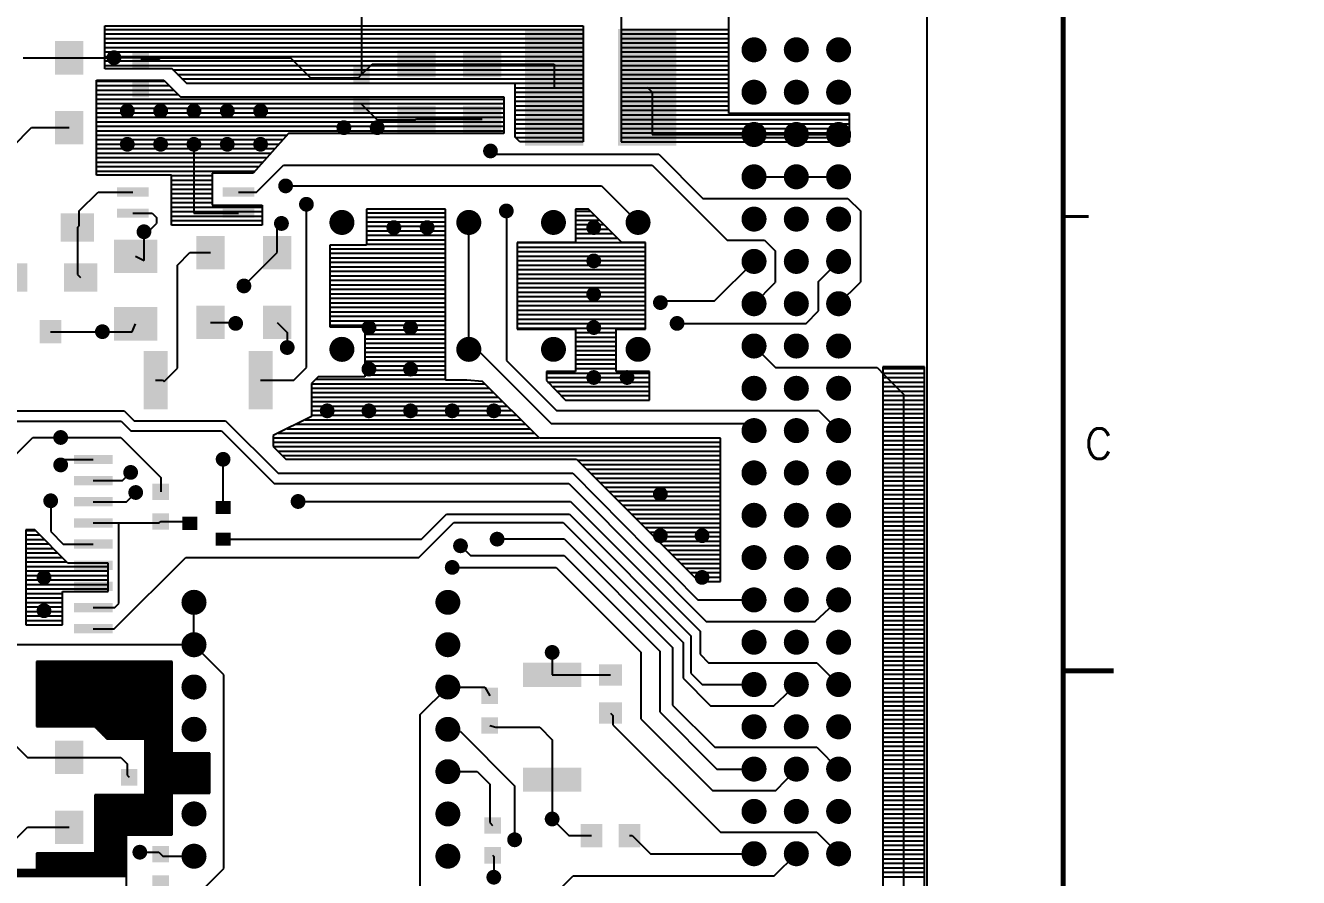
# Model space of a CAD drawing. Extents: x 295 to 953, y 10 to 290.
# Drawn here: x 779.2 to 905.3, y 129.5 to 213.9 of the extents above; entities that cross this region are included whole.
import ezdxf
from ezdxf.enums import TextEntityAlignment as Align

# ---------------------------------------------------------------- set-up
doc = ezdxf.new("R2010")
doc.units = 0
doc.header["$LTSCALE"] = 5
doc.header["$MEASUREMENT"] = 0
doc.layers.get('0').update_dxf_attribs({"linetype": 'CONTINUOUS', "lineweight": 25})
doc.layers.add('6', color=6, linetype='CONTINUOUS', lineweight=13)
for name, color, linetype in [('COMP_GB', 1, 'CONTINUOUS'), ('문자', 4, 'CONTINUOUS'), ('테두리', 3, 'CONTINUOUS')]:
    doc.layers.add(name, color=color, linetype=linetype)
doc.styles.get("Standard").update_dxf_attribs({"font": 'simplex.shx'})
doc.styles.add('굴림체', font='')
doc.styles.get('굴림체').set_extended_font_data('GulimChe')

# ---------------------------------------------------------------- blocks, each defined once
blk = doc.blocks.new('C')
at = {"layer": '테두리'}
blk.add_line((405, 285), (405, 15), dxfattribs=at)
for points, const_width in [([(15, 285), (15, 15), (405, 15), (405, 285), (15, 285)], 0.5), ([(407.5, 195), (405, 195)], 0.3), ([(410, 150), (405, 150)], 0.5)]:
    blk.add_lwpolyline(points, dxfattribs=dict(at, const_width=const_width))
at = {"layer": '문자'}
blk.add_text('C', height=3, dxfattribs=at).set_placement((408.5, 172.5), align=Align.MIDDLE)

msp = doc.modelspace()

# ---------------------------------------------------------------- linework, layer by layer
for points, const_width in [([(850.73, 211.51, 1), (851.97, 211.51, 1)], 1.24), ([(854.92, 211.51, 1), (856.16, 211.51, 1)], 1.24), ([(859.11, 211.51, 1), (860.35, 211.51, 1)], 1.24), ([(787.59, 210.73, 1), (788.32, 210.73, 1)], 0.733), ([(850.73, 207.31, 1), (851.97, 207.31, 1)], 1.24), ([(854.92, 207.31, 1), (856.16, 207.31, 1)], 1.24), ([(859.11, 207.31, 1), (860.35, 207.31, 1)], 1.24), ([(788.91, 205.45, 1), (789.64, 205.45, 1)], 0.733), ([(792.21, 205.45, 1), (792.94, 205.45, 1)], 0.733), ([(795.51, 205.45, 1), (796.24, 205.45, 1)], 0.733), ([(798.81, 205.45, 1), (799.54, 205.45, 1)], 0.733), ([(802.11, 205.45, 1), (802.84, 205.45, 1)], 0.733), ([(810.36, 203.8, 1), (811.09, 203.8, 1)], 0.733), ([(813.66, 203.8, 1), (814.39, 203.8, 1)], 0.733), ([(850.73, 203.12, 1), (851.97, 203.12, 1)], 1.24), ([(854.92, 203.12, 1), (856.16, 203.12, 1)], 1.24), ([(859.11, 203.12, 1), (860.35, 203.12, 1)], 1.24), ([(788.91, 202.15, 1), (789.64, 202.15, 1)], 0.733), ([(792.21, 202.15, 1), (792.94, 202.15, 1)], 0.733), ([(795.51, 202.15, 1), (796.24, 202.15, 1)], 0.733), ([(798.81, 202.15, 1), (799.54, 202.15, 1)], 0.733), ([(802.11, 202.15, 1), (802.84, 202.15, 1)], 0.733), ([(824.88, 201.49, 1), (825.61, 201.49, 1)], 0.733), ([(850.73, 198.93, 1), (851.97, 198.93, 1)], 1.24), ([(854.92, 198.93, 1), (856.16, 198.93, 1)], 1.24), ([(859.11, 198.93, 1), (860.35, 198.93, 1)], 1.24), ([(804.59, 198.03, 1), (805.32, 198.03, 1)], 0.733), ([(806.65, 196.21, 1), (807.38, 196.21, 1)], 0.733), ([(809.91, 194.41, 1), (811.15, 194.41, 1)], 1.24), ([(822.48, 194.41, 1), (823.72, 194.41, 1)], 1.24), ([(826.45, 195.55, 1), (827.18, 195.55, 1)], 0.733), ([(830.87, 194.41, 1), (832.1, 194.41, 1)], 1.24), ([(839.25, 194.41, 1), (840.48, 194.41, 1)], 1.24), ([(850.73, 194.74, 1), (851.97, 194.74, 1)], 1.24), ([(854.92, 194.74, 1), (856.16, 194.74, 1)], 1.24), ([(859.11, 194.74, 1), (860.35, 194.74, 1)], 1.24), ([(790.56, 193.49, 1), (791.29, 193.49, 1)], 0.733), ([(804.17, 194.31, 1), (804.91, 194.31, 1)], 0.733), ([(815.31, 193.9, 1), (816.04, 193.9, 1)], 0.733), ([(818.61, 193.9, 1), (819.34, 193.9, 1)], 0.733), ([(835.11, 193.9, 1), (835.84, 193.9, 1)], 0.733), ([(850.73, 190.55, 1), (851.97, 190.55, 1)], 1.24), ([(854.92, 190.55, 1), (856.16, 190.55, 1)], 1.24), ([(859.11, 190.55, 1), (860.35, 190.55, 1)], 1.24), ([(835.11, 190.6, 1), (835.84, 190.6, 1)], 0.733), ([(800.46, 188.12, 1), (801.19, 188.12, 1)], 0.733), ([(835.11, 187.3, 1), (835.84, 187.3, 1)], 0.733), ([(841.71, 186.47, 1), (842.44, 186.47, 1)], 0.733), ([(850.73, 186.36, 1), (851.97, 186.36, 1)], 1.24), ([(854.92, 186.36, 1), (856.16, 186.36, 1)], 1.24), ([(859.11, 186.36, 1), (860.35, 186.36, 1)], 1.24), ([(786.44, 183.59, 1), (787.17, 183.59, 1)], 0.733), ([(799.64, 184.41, 1), (800.37, 184.41, 1)], 0.733), ([(812.84, 184, 1), (813.57, 184, 1)], 0.733), ([(816.96, 184, 1), (817.69, 184, 1)], 0.733), ([(835.11, 184, 1), (835.84, 184, 1)], 0.733), ([(843.36, 184.41, 1), (844.09, 184.41, 1)], 0.733), ([(809.91, 181.84, 1), (811.15, 181.84, 1)], 1.24), ([(822.48, 181.84, 1), (823.72, 181.84, 1)], 1.24), ([(830.87, 181.84, 1), (832.1, 181.84, 1)], 1.24), ([(839.25, 181.84, 1), (840.48, 181.84, 1)], 1.24), ([(850.73, 182.17, 1), (851.97, 182.17, 1)], 1.24), ([(854.92, 182.17, 1), (856.16, 182.17, 1)], 1.24), ([(859.11, 182.17, 1), (860.35, 182.17, 1)], 1.24), ([(804.75, 182.02, 1), (805.48, 182.02, 1)], 0.733), ([(812.84, 179.88, 1), (813.57, 179.88, 1)], 0.733), ([(816.96, 179.88, 1), (817.69, 179.88, 1)], 0.733), ([(835.11, 179.05, 1), (835.84, 179.05, 1)], 0.733), ([(838.41, 179.05, 1), (839.14, 179.05, 1)], 0.733), ([(850.73, 177.98, 1), (851.97, 177.98, 1)], 1.24), ([(854.92, 177.98, 1), (856.16, 177.98, 1)], 1.24), ([(859.11, 177.98, 1), (860.35, 177.98, 1)], 1.24), ([(808.71, 175.75, 1), (809.44, 175.75, 1)], 0.733), ([(812.84, 175.75, 1), (813.57, 175.75, 1)], 0.733), ([(816.96, 175.75, 1), (817.69, 175.75, 1)], 0.733), ([(821.09, 175.75, 1), (821.82, 175.75, 1)], 0.733), ([(825.21, 175.75, 1), (825.94, 175.75, 1)], 0.733), ([(850.73, 173.79, 1), (851.97, 173.79, 1)], 1.24), ([(854.92, 173.79, 1), (856.16, 173.79, 1)], 1.24), ([(859.11, 173.79, 1), (860.35, 173.79, 1)], 1.24), ([(782.31, 173.11, 1), (783.04, 173.11, 1)], 0.733), ([(798.4, 170.95, 1), (799.13, 170.95, 1)], 0.733), ([(782.31, 170.39, 1), (783.04, 170.39, 1)], 0.733), ([(789.24, 169.65, 1), (789.97, 169.65, 1)], 0.733), ([(850.73, 169.6, 1), (851.97, 169.6, 1)], 1.24), ([(854.92, 169.6, 1), (856.16, 169.6, 1)], 1.24), ([(859.11, 169.6, 1), (860.35, 169.6, 1)], 1.24), ([(789.74, 167.66, 1), (790.47, 167.66, 1)], 0.733), ([(841.71, 167.5, 1), (842.44, 167.5, 1)], 0.733), ([(781.32, 166.84, 1), (782.05, 166.84, 1)], 0.733), ([(805.82, 166.77, 1), (806.56, 166.77, 1)], 0.733), ([(850.73, 165.4, 1), (851.97, 165.4, 1)], 1.24), ([(854.92, 165.4, 1), (856.16, 165.4, 1)], 1.24), ([(859.11, 165.4, 1), (860.35, 165.4, 1)], 1.24), ([(841.71, 163.38, 1), (842.44, 163.38, 1)], 0.733), ([(845.84, 163.38, 1), (846.57, 163.38, 1)], 0.733), ([(821.91, 162.38, 1), (822.64, 162.38, 1)], 0.733), ([(825.54, 163.04, 1), (826.27, 163.04, 1)], 0.733), ([(850.73, 161.21, 1), (851.97, 161.21, 1)], 1.24), ([(854.92, 161.21, 1), (856.16, 161.21, 1)], 1.24), ([(859.11, 161.21, 1), (860.35, 161.21, 1)], 1.24), ([(821.09, 160.24, 1), (821.82, 160.24, 1)], 0.733), ([(780.66, 159.25, 1), (781.39, 159.25, 1)], 0.733), ([(845.84, 159.25, 1), (846.57, 159.25, 1)], 0.733), ([(795.26, 156.78, 1), (796.5, 156.78, 1)], 1.24), ([(820.41, 156.78, 1), (821.64, 156.78, 1)], 1.24), ([(850.73, 157.02, 1), (851.97, 157.02, 1)], 1.24), ([(854.92, 157.02, 1), (856.16, 157.02, 1)], 1.24), ([(859.11, 157.02, 1), (860.35, 157.02, 1)], 1.24), ([(780.66, 155.95, 1), (781.39, 155.95, 1)], 0.733), ([(850.73, 152.83, 1), (851.97, 152.83, 1)], 1.24), ([(854.92, 152.83, 1), (856.16, 152.83, 1)], 1.24), ([(859.11, 152.83, 1), (860.35, 152.83, 1)], 1.24), ([(795.26, 152.58, 1), (796.5, 152.58, 1)], 1.24), ([(820.41, 152.58, 1), (821.64, 152.58, 1)], 1.24), ([(830.99, 151.82, 1), (831.72, 151.82, 1)], 0.733), ([(795.26, 148.39, 1), (796.5, 148.39, 1)], 1.24), ([(820.41, 148.39, 1), (821.64, 148.39, 1)], 1.24), ([(850.73, 148.64, 1), (851.97, 148.64, 1)], 1.24), ([(854.92, 148.64, 1), (856.16, 148.64, 1)], 1.24), ([(859.11, 148.64, 1), (860.35, 148.64, 1)], 1.24), ([(783.96, 146.88, 1), (784.69, 146.88, 1)], 0.733), ([(788.09, 146.88, 1), (788.82, 146.88, 1)], 0.733), ([(792.21, 146.88, 1), (792.94, 146.88, 1)], 0.733), ([(795.26, 144.2, 1), (796.5, 144.2, 1)], 1.24), ([(820.41, 144.2, 1), (821.64, 144.2, 1)], 1.24), ([(850.73, 144.45, 1), (851.97, 144.45, 1)], 1.24), ([(854.92, 144.45, 1), (856.16, 144.45, 1)], 1.24), ([(859.11, 144.45, 1), (860.35, 144.45, 1)], 1.24), ([(795.26, 140.01, 1), (796.5, 140.01, 1)], 1.24), ([(820.41, 140.01, 1), (821.64, 140.01, 1)], 1.24), ([(850.73, 140.26, 1), (851.97, 140.26, 1)], 1.24), ([(854.92, 140.26, 1), (856.16, 140.26, 1)], 1.24), ([(859.11, 140.26, 1), (860.35, 140.26, 1)], 1.24), ([(795.26, 135.82, 1), (796.5, 135.82, 1)], 1.24), ([(820.41, 135.82, 1), (821.64, 135.82, 1)], 1.24), ([(850.73, 136.07, 1), (851.97, 136.07, 1)], 1.24), ([(854.92, 136.07, 1), (856.16, 136.07, 1)], 1.24), ([(859.11, 136.07, 1), (860.35, 136.07, 1)], 1.24), ([(830.99, 135.32, 1), (831.72, 135.32, 1)], 0.733), ([(827.27, 133.26, 1), (828.01, 133.26, 1)], 0.733), ([(790.15, 132.03, 1), (790.88, 132.03, 1)], 0.733), ([(795.26, 131.63, 1), (796.5, 131.63, 1)], 1.24), ([(820.41, 131.63, 1), (821.64, 131.63, 1)], 1.24), ([(850.73, 131.88, 1), (851.97, 131.88, 1)], 1.24), ([(854.92, 131.88, 1), (856.16, 131.88, 1)], 1.24), ([(859.11, 131.88, 1), (860.35, 131.88, 1)], 1.24), ([(783.96, 130.38, 1), (784.69, 130.38, 1)], 0.733), ([(825.21, 129.55, 1), (825.94, 129.55, 1)], 0.733)]:
    msp.add_lwpolyline(points, format="xyb", close=True, dxfattribs=dict(const_width=const_width))
for points in [[(834.43, 213.58), (834.43, 202.01), (828.65, 213.58), (828.65, 202.01)], [(843.65, 213.58), (843.65, 202.01), (837.87, 213.58), (837.87, 202.01)], [(784.91, 212.37), (784.91, 209.06), (782.1, 212.37), (782.1, 209.06)], [(791.41, 211.36), (791.41, 209.73), (789.78, 211.36), (789.78, 209.73)], [(819.82, 211.42), (819.82, 208.78), (816.01, 211.42), (816.01, 208.78)], [(826.32, 211.42), (826.32, 208.78), (822.51, 211.42), (822.51, 208.78)], [(813.29, 209.87), (813.29, 208.24), (811.65, 209.87), (811.65, 208.24)], [(791.41, 208.43), (791.41, 206.8), (789.78, 208.43), (789.78, 206.8)], [(813.29, 206.94), (813.29, 205.3), (811.65, 206.94), (811.65, 205.3)], [(819.82, 205.97), (819.82, 203.33), (816.01, 205.97), (816.01, 203.33)], [(826.32, 205.97), (826.32, 203.33), (822.51, 205.97), (822.51, 203.33)], [(784.91, 205.46), (784.91, 202.14), (782.1, 205.46), (782.1, 202.14)], [(791.39, 197.88), (791.39, 196.96), (788.24, 197.88), (788.24, 196.96)], [(801.86, 197.88), (801.86, 196.96), (798.72, 197.88), (798.72, 196.96)], [(791.39, 195.79), (791.39, 194.87), (788.24, 195.79), (788.24, 194.87)], [(801.86, 195.79), (801.86, 194.87), (798.72, 195.79), (798.72, 194.87)], [(785.98, 195.3), (785.98, 192.5), (782.67, 195.3), (782.67, 192.5)], [(798.93, 193.08), (798.93, 189.77), (796.12, 193.08), (796.12, 189.77)], [(805.53, 193.08), (805.53, 189.77), (802.72, 193.08), (802.72, 189.77)], [(792.24, 192.72), (792.24, 189.41), (787.97, 192.72), (787.97, 189.41)], [(779.38, 190.35), (779.38, 187.55), (776.07, 190.35), (776.07, 187.55)], [(786.3, 190.35), (786.3, 187.55), (782.99, 190.35), (782.99, 187.55)], [(792.24, 186.02), (792.24, 182.7), (787.97, 186.02), (787.97, 182.7)], [(798.93, 186.17), (798.93, 182.85), (796.12, 186.17), (796.12, 182.85)], [(805.53, 186.17), (805.53, 182.85), (802.72, 186.17), (802.72, 182.85)], [(782.74, 184.74), (782.74, 182.43), (780.61, 184.74), (780.61, 182.43)], [(793.28, 181.69), (793.28, 175.91), (790.89, 181.69), (790.89, 175.91)], [(803.67, 181.69), (803.67, 175.91), (801.28, 181.69), (801.28, 175.91)], [(787.81, 171.39), (787.81, 170.47), (783.99, 171.39), (783.99, 170.47)], [(787.81, 169.3), (787.81, 168.38), (783.99, 169.3), (783.99, 168.38)], [(793.39, 168.55), (793.39, 166.91), (791.76, 168.55), (791.76, 166.91)], [(787.81, 167.2), (787.81, 166.28), (783.99, 167.2), (783.99, 166.28)], [(799.5, 166.83), (799.5, 165.53), (798.03, 166.83), (798.03, 165.53)], [(793.39, 165.61), (793.39, 163.98), (791.76, 165.61), (791.76, 163.98)], [(796.2, 165.26), (796.2, 163.96), (794.73, 165.26), (794.73, 163.96)], [(787.81, 165.11), (787.81, 164.18), (783.99, 165.11), (783.99, 164.18)], [(787.81, 163.01), (787.81, 162.09), (783.99, 163.01), (783.99, 162.09)], [(799.5, 163.69), (799.5, 162.4), (798.03, 163.69), (798.03, 162.4)], [(787.81, 160.92), (787.81, 159.99), (783.99, 160.92), (783.99, 159.99)], [(787.81, 158.82), (787.81, 157.9), (783.99, 158.82), (783.99, 157.9)], [(787.81, 156.72), (787.81, 155.8), (783.99, 156.72), (783.99, 155.8)], [(787.81, 154.63), (787.81, 153.71), (783.99, 154.63), (783.99, 153.71)], [(781.99, 150.5), (781.99, 148.86), (780.36, 150.5), (780.36, 148.86)], [(834.24, 150.79), (834.24, 148.4), (828.47, 150.79), (828.47, 148.4)], [(838.28, 150.65), (838.28, 148.52), (835.98, 150.65), (835.98, 148.52)], [(825.98, 148.33), (825.98, 146.7), (824.35, 148.33), (824.35, 146.7)], [(838.28, 146.88), (838.28, 144.75), (835.98, 146.88), (835.98, 144.75)], [(825.98, 145.4), (825.98, 143.77), (824.35, 145.4), (824.35, 143.77)], [(784.91, 143.07), (784.91, 139.76), (782.1, 143.07), (782.1, 139.76)], [(790.28, 140.27), (790.28, 138.63), (788.64, 140.27), (788.64, 138.63)], [(793.21, 140.27), (793.21, 138.63), (791.58, 140.27), (791.58, 138.63)], [(834.24, 140.4), (834.24, 138.01), (828.47, 140.4), (828.47, 138.01)], [(784.91, 136.16), (784.91, 132.84), (782.1, 136.16), (782.1, 132.84)], [(826.28, 135.48), (826.28, 133.85), (824.64, 135.48), (824.64, 133.85)], [(836.31, 134.83), (836.31, 132.52), (834.17, 134.83), (834.17, 132.52)], [(840.08, 134.83), (840.08, 132.52), (837.94, 134.83), (837.94, 132.52)], [(793.39, 132.66), (793.39, 131.02), (791.76, 132.66), (791.76, 131.02)], [(826.28, 132.55), (826.28, 130.91), (824.64, 132.55), (824.64, 130.91)], [(793.39, 129.73), (793.39, 128.09), (791.76, 129.73), (791.76, 128.09)]]:
    msp.add_solid(points)
at = {"layer": 'COMP_GB', "color": 7}
for p, q in [((868.48, 245.05), (868.48, 89.95)), ((812.47, 218.67), (812.47, 213.87)), ((838.2, 215.51), (838.2, 202.4)), ((848.84, 205.2), (848.84, 215.51)), ((787.05, 209.62), (787.05, 213.87)), ((787.05, 213.87), (834.41, 213.87)), ((787.05, 213.53), (834.41, 213.53)), ((812.47, 213.87), (812.47, 209.05)), ((834.41, 213.87), (834.41, 202.4)), ((838.2, 213.53), (848.84, 213.53)), ((787.05, 213.09), (834.41, 213.09)), ((787.05, 212.64), (834.41, 212.64)), ((787.05, 212.2), (834.41, 212.2)), ((838.2, 213.09), (848.84, 213.09)), ((838.2, 212.64), (848.84, 212.64)), ((838.2, 212.2), (848.84, 212.2)), ((778.97, 210.72), (783.5, 210.72)), ((783.5, 210.72), (787.96, 210.72)), ((787.05, 211.75), (834.41, 211.75)), ((787.05, 211.31), (834.41, 211.31)), ((787.05, 210.86), (834.41, 210.86)), ((787.96, 210.72), (787.96, 210.73)), ((792.58, 210.72), (787.96, 210.72)), ((792.41, 210.55), (792.58, 210.72)), ((792.58, 210.72), (805.45, 210.72)), ((805.45, 210.72), (807.41, 208.75)), ((838.2, 211.75), (848.84, 211.75)), ((838.2, 211.31), (848.84, 211.31)), ((838.2, 210.86), (848.84, 210.86)), ((787.05, 210.42), (834.41, 210.42)), ((787.05, 209.97), (834.41, 209.97)), ((793.71, 209.62), (787.05, 209.62)), ((790.6, 210.55), (792.41, 210.55)), ((795.16, 208.17), (793.71, 209.62)), ((793.8, 209.52), (834.41, 209.52)), ((812.47, 209.05), (813.52, 210.1)), ((813.52, 210.1), (817.92, 210.1)), ((817.92, 210.1), (824.41, 210.1)), ((824.41, 210.1), (831.54, 210.1)), ((831.54, 210.1), (831.54, 207.8)), ((838.2, 210.42), (848.84, 210.42)), ((838.2, 209.97), (848.84, 209.97)), ((838.2, 209.52), (848.84, 209.52)), ((786.23, 199.1), (786.23, 208.5)), ((786.23, 208.5), (792.89, 208.5)), ((786.23, 208.4), (792.99, 208.4)), ((792.89, 208.5), (794.54, 206.85)), ((794.25, 209.08), (834.41, 209.08)), ((794.69, 208.63), (834.41, 208.63)), ((795.14, 208.19), (834.41, 208.19)), ((827.68, 208.17), (795.16, 208.17)), ((807.41, 208.75), (812.16, 208.75)), ((812.16, 208.75), (812.47, 209.05)), ((827.68, 202.87), (827.68, 208.17)), ((838.2, 209.08), (848.84, 209.08)), ((838.2, 208.63), (848.84, 208.63)), ((838.2, 208.19), (848.84, 208.19)), ((786.23, 207.96), (793.43, 207.96)), ((786.23, 207.51), (793.88, 207.51)), ((786.23, 207.07), (794.32, 207.07)), ((794.54, 206.85), (826.57, 206.85)), ((826.57, 206.85), (826.57, 203.22)), ((827.68, 207.74), (834.41, 207.74)), ((827.68, 207.3), (834.41, 207.3)), ((827.68, 206.85), (834.41, 206.85)), ((838.2, 207.74), (848.84, 207.74)), ((838.2, 207.3), (848.84, 207.3)), ((838.2, 206.85), (848.84, 206.85)), ((840.76, 207.8), (841.25, 207.3)), ((841.25, 207.3), (841.25, 205.2)), ((786.23, 206.62), (826.57, 206.62)), ((786.23, 206.18), (826.57, 206.18)), ((786.23, 205.73), (826.57, 205.73)), ((812.47, 206.12), (814.03, 204.56)), ((827.68, 206.41), (834.41, 206.41)), ((827.68, 205.96), (834.41, 205.96)), ((838.2, 206.41), (848.84, 206.41)), ((838.2, 205.96), (848.84, 205.96)), ((786.23, 205.28), (826.57, 205.28)), ((786.23, 204.84), (826.57, 204.84)), ((786.23, 204.39), (826.57, 204.39)), ((814.03, 204.56), (817.82, 204.56)), ((817.82, 204.56), (817.92, 204.65)), ((817.92, 204.65), (824.41, 204.65)), ((827.68, 205.52), (834.41, 205.52)), ((827.68, 205.07), (834.41, 205.07)), ((827.68, 204.62), (834.41, 204.62)), ((838.2, 205.52), (848.84, 205.52)), ((838.2, 205.07), (860.81, 205.07)), ((838.2, 204.62), (860.81, 204.62)), ((841.25, 205.2), (841.25, 203.12)), ((860.81, 205.2), (848.84, 205.2)), ((860.81, 202.4), (860.81, 205.2)), ((777.93, 201.94), (779.79, 203.8)), ((779.79, 203.8), (783.5, 203.8)), ((786.23, 203.95), (826.57, 203.95)), ((786.23, 203.5), (826.57, 203.5)), ((786.23, 203.06), (805.11, 203.06)), ((805.25, 203.22), (801.75, 199.3)), ((826.57, 203.22), (805.25, 203.22)), ((827.68, 204.18), (834.41, 204.18)), ((827.68, 203.73), (834.41, 203.73)), ((827.68, 203.29), (834.41, 203.29)), ((838.2, 204.18), (860.81, 204.18)), ((838.2, 203.73), (860.81, 203.73)), ((838.2, 203.29), (860.81, 203.29)), ((841.25, 203.12), (851.35, 203.12)), ((851.35, 203.12), (855.54, 203.12)), ((855.54, 203.12), (859.73, 203.12)), ((786.23, 202.61), (804.71, 202.61)), ((786.23, 202.17), (804.31, 202.17)), ((795.88, 202.15), (795.88, 195.33)), ((828.16, 202.4), (827.68, 202.87)), ((827.71, 202.84), (834.41, 202.84)), ((834.41, 202.4), (828.16, 202.4)), ((838.2, 202.84), (860.81, 202.84)), ((838.2, 202.4), (860.81, 202.4)), ((786.23, 201.72), (803.91, 201.72)), ((786.23, 201.27), (803.51, 201.27)), ((786.23, 200.83), (803.11, 200.83)), ((825.25, 201.49), (825.33, 201.49)), ((825.33, 201.49), (825.91, 201.16)), ((825.91, 201.16), (841.91, 201.16)), ((841.91, 201.16), (846.29, 196.79)), ((786.23, 200.38), (802.71, 200.38)), ((786.23, 199.94), (802.32, 199.94)), ((786.23, 199.49), (801.92, 199.49)), ((801.75, 199.3), (797.69, 199.3)), ((797.69, 199.3), (797.69, 196.13)), ((802.07, 197.42), (804.73, 200.09)), ((804.73, 200.09), (841.25, 200.09)), ((841.25, 200.09), (848.68, 192.66)), ((793.65, 199.1), (786.23, 199.1)), ((793.65, 194.15), (793.65, 199.1)), ((793.65, 199.05), (797.69, 199.05)), ((793.65, 198.6), (797.69, 198.6)), ((793.65, 198.16), (797.69, 198.16)), ((804.95, 198.03), (836.25, 198.03)), ((836.25, 198.03), (839.87, 194.41)), ((851.35, 198.93), (855.54, 198.93)), ((855.54, 198.93), (859.73, 198.93)), ((784.52, 195.55), (786.39, 197.42)), ((786.39, 197.42), (789.81, 197.42)), ((793.65, 197.71), (797.69, 197.71)), ((793.65, 197.27), (797.69, 197.27)), ((793.65, 196.82), (797.69, 196.82)), ((800.29, 197.42), (802.07, 197.42)), ((846.29, 196.79), (860.64, 196.79)), ((860.64, 196.79), (861.88, 195.55)), ((784.52, 194.09), (784.52, 195.55)), ((793.65, 196.37), (797.69, 196.37)), ((793.65, 195.93), (802.64, 195.93)), ((793.65, 195.48), (802.64, 195.48)), ((797.69, 196.13), (802.64, 196.13)), ((802.64, 196.13), (802.64, 194.15)), ((807.02, 196.21), (807.02, 196.01)), ((807.02, 180.04), (807.02, 196.01)), ((820.79, 195.72), (812.96, 195.72)), ((812.96, 195.72), (812.96, 192.17)), ((820.79, 178.8), (820.79, 195.72)), ((826.82, 195.55), (826.82, 180.72)), ((834.96, 195.72), (833.66, 195.72)), ((833.66, 195.72), (833.66, 192.41)), ((833.66, 195.53), (835.14, 195.53)), ((838.26, 192.41), (834.96, 195.72)), ((861.88, 195.55), (861.88, 188.5)), ((789.81, 195.33), (791.75, 195.33)), ((791.34, 193.49), (792.17, 194.31)), ((791.75, 195.33), (792.17, 194.91)), ((792.17, 194.91), (792.17, 194.31)), ((793.65, 195.04), (802.64, 195.04)), ((793.65, 194.59), (802.64, 194.59)), ((795.88, 195.33), (800.29, 195.33)), ((804.54, 194.31), (804.95, 194.09)), ((812.96, 195.37), (820.79, 195.37)), ((812.96, 194.92), (820.79, 194.92)), ((812.96, 194.48), (820.79, 194.48)), ((823.1, 181.84), (823.1, 194.41)), ((833.66, 195.09), (835.59, 195.09)), ((833.66, 194.64), (836.04, 194.64)), ((833.66, 194.2), (836.48, 194.2)), ((784.33, 193.9), (784.52, 194.09)), ((784.33, 193.9), (784.33, 189.27)), ((790.93, 190.65), (790.93, 193.49)), ((790.93, 193.49), (791.34, 193.49)), ((802.64, 194.15), (793.65, 194.15)), ((804.13, 193.9), (804.32, 194.09)), ((804.13, 191.43), (804.13, 193.9)), ((804.32, 194.09), (804.95, 194.09)), ((812.96, 194.03), (820.79, 194.03)), ((812.96, 193.59), (820.79, 193.59)), ((812.96, 193.14), (820.79, 193.14)), ((833.66, 193.75), (836.93, 193.75)), ((833.66, 193.31), (837.37, 193.31)), ((812.96, 192.17), (809.33, 192.17)), ((809.33, 192.17), (809.33, 184.08)), ((809.33, 191.8), (820.79, 191.8)), ((812.96, 192.69), (820.79, 192.69)), ((812.96, 192.25), (820.79, 192.25)), ((827.89, 192.41), (840.59, 192.41)), ((827.89, 192.41), (827.89, 183.84)), ((833.66, 192.41), (827.89, 192.41)), ((827.89, 191.97), (840.59, 191.97)), ((833.66, 192.86), (837.82, 192.86)), ((840.59, 192.41), (838.26, 192.41)), ((840.59, 183.84), (840.59, 192.41)), ((848.68, 192.66), (852.39, 192.66)), ((852.39, 192.66), (853.45, 191.61)), ((790.1, 191.07), (790.93, 190.65)), ((794.23, 190.19), (795.47, 191.43)), ((795.47, 191.43), (797.53, 191.43)), ((800.83, 188.12), (804.13, 191.43)), ((809.33, 191.36), (820.79, 191.36)), ((809.33, 190.91), (820.79, 190.91)), ((809.33, 190.47), (820.79, 190.47)), ((827.89, 191.52), (840.59, 191.52)), ((827.89, 191.08), (840.59, 191.08)), ((827.89, 190.63), (840.59, 190.63)), ((847.44, 186.64), (851.35, 190.55)), ((853.45, 191.61), (853.45, 188.46)), ((857.75, 188.57), (859.73, 190.55)), ((784.33, 189.27), (784.64, 188.95)), ((794.23, 179.97), (794.23, 190.19)), ((809.33, 190.02), (820.79, 190.02)), ((809.33, 189.58), (820.79, 189.58)), ((827.89, 190.19), (840.59, 190.19)), ((827.89, 189.74), (840.59, 189.74)), ((827.89, 189.3), (840.59, 189.3)), ((809.33, 189.13), (820.79, 189.13)), ((809.33, 188.69), (820.79, 188.69)), ((809.33, 188.24), (820.79, 188.24)), ((827.89, 188.85), (840.59, 188.85)), ((827.89, 188.4), (840.59, 188.4)), ((827.89, 187.96), (840.59, 187.96)), ((851.35, 186.36), (853.45, 188.46)), ((857.75, 185.65), (857.75, 188.57)), ((859.73, 186.36), (861.88, 188.5)), ((809.33, 187.79), (820.79, 187.79)), ((809.33, 187.35), (820.79, 187.35)), ((809.33, 186.9), (820.79, 186.9)), ((827.89, 187.51), (840.59, 187.51)), ((827.89, 187.07), (840.59, 187.07)), ((827.89, 186.62), (840.59, 186.62)), ((842.08, 186.47), (842.24, 186.64)), ((842.24, 186.64), (847.44, 186.64)), ((809.33, 186.46), (820.79, 186.46)), ((809.33, 186.01), (820.79, 186.01)), ((809.33, 185.57), (820.79, 185.57)), ((827.89, 186.18), (840.59, 186.18)), ((827.89, 185.73), (840.59, 185.73)), ((856.52, 184.41), (857.75, 185.65)), ((789.74, 183.59), (790.1, 184.36)), ((797.53, 184.51), (799.91, 184.51)), ((799.91, 184.51), (800, 184.41)), ((804.13, 184.51), (805.12, 183.52)), ((809.33, 185.12), (820.79, 185.12)), ((809.33, 184.68), (820.79, 184.68)), ((809.33, 184.23), (820.79, 184.23)), ((827.89, 185.29), (840.59, 185.29)), ((827.89, 184.84), (840.59, 184.84)), ((827.89, 184.4), (840.59, 184.4)), ((843.73, 184.41), (856.52, 184.41)), ((781.68, 183.59), (786.8, 183.59)), ((786.8, 183.59), (789.74, 183.59)), ((805.12, 183.52), (805.12, 182.02)), ((809.33, 184.08), (812.79, 184.08)), ((812.79, 184.08), (812.79, 179.13)), ((812.79, 183.78), (820.79, 183.78)), ((812.79, 183.34), (820.79, 183.34)), ((812.79, 182.89), (820.79, 182.89)), ((827.89, 183.95), (840.59, 183.95)), ((827.89, 183.84), (833.66, 183.84)), ((833.66, 183.84), (833.66, 179.63)), ((833.66, 183.5), (837.71, 183.5)), ((833.66, 183.06), (837.71, 183.06)), ((837.71, 179.63), (837.71, 183.84)), ((837.71, 183.84), (840.59, 183.84)), ((812.79, 182.45), (820.79, 182.45)), ((812.79, 182), (820.79, 182)), ((823.1, 181.84), (823.93, 181.84)), ((823.93, 181.84), (831.25, 174.51)), ((833.66, 182.61), (837.71, 182.61)), ((833.66, 182.17), (837.71, 182.17)), ((833.66, 181.72), (837.71, 181.72)), ((851.35, 182.17), (853.48, 180.04)), ((812.79, 181.56), (820.79, 181.56)), ((812.79, 181.11), (820.79, 181.11)), ((812.79, 180.67), (820.79, 180.67)), ((826.82, 180.72), (831.77, 175.77)), ((833.66, 181.28), (837.71, 181.28)), ((833.66, 180.83), (837.71, 180.83)), ((833.66, 180.39), (837.71, 180.39)), ((792.91, 178.65), (794.23, 179.97)), ((805.78, 178.8), (807.02, 180.04)), ((808.19, 179.13), (807.51, 178.45)), ((812.79, 179.13), (808.19, 179.13)), ((812.79, 180.22), (820.79, 180.22)), ((812.79, 179.78), (820.79, 179.78)), ((812.79, 179.33), (820.79, 179.33)), ((833.66, 179.63), (830.78, 179.63)), ((830.78, 179.63), (830.78, 178.74)), ((830.78, 179.49), (841.01, 179.49)), ((833.66, 179.94), (837.71, 179.94)), ((841.01, 179.63), (837.71, 179.63)), ((841.01, 176.82), (841.01, 179.63)), ((853.48, 180.04), (863.53, 180.04)), ((863.53, 180.04), (864.28, 179.29)), ((864.11, 180.12), (864.11, 108.35)), ((868.23, 180.12), (864.11, 180.12)), ((864.11, 179.94), (868.23, 179.94)), ((864.11, 179.49), (868.23, 179.49)), ((864.28, 179.29), (866.17, 177.4)), ((868.23, 101.09), (868.23, 180.12)), ((792.08, 178.8), (792.76, 178.8)), ((792.76, 178.8), (792.91, 178.65)), ((802.48, 178.8), (805.78, 178.8)), ((807.51, 178.45), (807.51, 175.18)), ((807.51, 178.44), (824.67, 178.44)), ((807.51, 177.99), (825.12, 177.99)), ((807.94, 178.88), (820.79, 178.88)), ((822.89, 178.8), (820.79, 178.8)), ((824.45, 178.67), (822.89, 178.8)), ((830.09, 173.03), (824.45, 178.67)), ((830.78, 179.05), (841.01, 179.05)), ((830.78, 178.74), (832.69, 176.82)), ((830.91, 178.6), (841.01, 178.6)), ((831.36, 178.16), (841.01, 178.16)), ((864.11, 179.05), (868.23, 179.05)), ((864.11, 178.6), (868.23, 178.6)), ((864.11, 178.16), (868.23, 178.16)), ((807.51, 177.55), (825.57, 177.55)), ((807.51, 177.1), (826.01, 177.1)), ((807.51, 176.66), (826.46, 176.66)), ((831.8, 177.71), (841.01, 177.71)), ((832.25, 177.27), (841.01, 177.27)), ((832.69, 176.82), (841.01, 176.82)), ((864.11, 177.71), (868.23, 177.71)), ((864.11, 177.27), (868.23, 177.27)), ((864.11, 176.82), (868.23, 176.82)), ((866.17, 177.4), (866.17, 108.76)), ((771.95, 175.75), (788.95, 175.75)), ((788.95, 175.75), (789.94, 174.76)), ((807.51, 176.21), (826.9, 176.21)), ((807.51, 175.77), (827.35, 175.77)), ((807.51, 175.32), (827.79, 175.32)), ((831.77, 175.77), (857.75, 175.77)), ((857.75, 175.77), (859.73, 173.79)), ((864.11, 176.38), (868.23, 176.38)), ((864.11, 175.93), (868.23, 175.93)), ((864.11, 175.49), (868.23, 175.49)), ((771.09, 174.72), (788.66, 174.72)), ((788.66, 174.72), (789.61, 173.77)), ((789.94, 174.76), (799.01, 174.76)), ((799.01, 174.76), (804.21, 169.56)), ((807.51, 175.18), (803.72, 173.29)), ((806, 174.43), (828.68, 174.43)), ((806.89, 174.87), (828.24, 174.87)), ((831.25, 174.51), (850.62, 174.51)), ((850.62, 174.51), (851.35, 173.79)), ((864.11, 175.04), (868.23, 175.04)), ((864.11, 174.59), (868.23, 174.59)), ((864.11, 174.15), (868.23, 174.15)), ((777.73, 170.93), (779.91, 173.11)), ((779.91, 173.11), (782.68, 173.11)), ((782.68, 173.11), (788.62, 173.11)), ((788.62, 173.11), (792.58, 169.15)), ((789.61, 173.77), (798.6, 173.77)), ((798.6, 173.77), (803.81, 168.56)), ((803.72, 173.29), (803.72, 172.22)), ((803.72, 173.09), (830.02, 173.09)), ((804.22, 173.54), (829.58, 173.54)), ((805.11, 173.98), (829.13, 173.98)), ((830.53, 173.03), (830.09, 173.03)), ((848.02, 173.03), (830.53, 173.03)), ((848.02, 158.84), (848.02, 173.03)), ((864.11, 173.7), (868.23, 173.7)), ((864.11, 173.26), (868.23, 173.26)), ((864.11, 172.81), (868.23, 172.81)), ((803.72, 172.65), (848.02, 172.65)), ((803.72, 172.22), (804.97, 170.97)), ((803.74, 172.2), (848.02, 172.2)), ((804.18, 171.76), (848.02, 171.76)), ((864.11, 172.37), (868.23, 172.37)), ((864.11, 171.92), (868.23, 171.92)), ((782.68, 170.6), (783.01, 170.93)), ((782.68, 170.39), (782.68, 170.6)), ((783.01, 170.93), (785.9, 170.93)), ((798.77, 166.18), (798.77, 170.95)), ((804.63, 171.31), (848.02, 171.31)), ((804.97, 170.97), (833.77, 170.97)), ((833.77, 170.97), (845.89, 158.84)), ((833.86, 170.87), (848.02, 170.87)), ((834.31, 170.42), (848.02, 170.42)), ((864.11, 171.48), (868.23, 171.48)), ((864.11, 171.03), (868.23, 171.03)), ((864.11, 170.58), (868.23, 170.58)), ((788.8, 168.84), (789.61, 169.65)), ((792.58, 169.15), (792.58, 167.73)), ((804.21, 169.56), (833.41, 169.56)), ((833.41, 169.56), (845.79, 157.02)), ((834.76, 169.97), (848.02, 169.97)), ((835.2, 169.53), (848.02, 169.53)), ((835.65, 169.08), (848.02, 169.08)), ((864.11, 170.14), (868.23, 170.14)), ((864.11, 169.69), (868.23, 169.69)), ((864.11, 169.25), (868.23, 169.25)), ((785.9, 168.84), (788.8, 168.84)), ((803.81, 168.56), (833.01, 168.56)), ((833.01, 168.56), (833.78, 167.79)), ((833.78, 167.79), (846.62, 154.88)), ((836.09, 168.64), (848.02, 168.64)), ((836.54, 168.19), (848.02, 168.19)), ((836.98, 167.75), (848.02, 167.75)), ((864.11, 168.8), (868.23, 168.8)), ((864.11, 168.36), (868.23, 168.36)), ((864.11, 167.91), (868.23, 167.91)), ((781.69, 166.84), (781.69, 163.79)), ((785.9, 166.74), (789.18, 166.74)), ((789.18, 166.74), (790.1, 167.66)), ((806.19, 166.77), (833.17, 166.77)), ((833.17, 166.77), (846, 153.94)), ((837.43, 167.3), (848.02, 167.3)), ((837.87, 166.86), (848.02, 166.86)), ((864.11, 167.47), (868.23, 167.47)), ((864.11, 167.02), (868.23, 167.02)), ((864.11, 166.58), (868.23, 166.58)), ((818.43, 163.04), (820.89, 165.51)), ((820.89, 165.51), (833.06, 165.51)), ((833.06, 165.51), (845.1, 153.47)), ((838.32, 166.41), (848.02, 166.41)), ((838.77, 165.96), (848.02, 165.96)), ((839.21, 165.52), (848.02, 165.52)), ((864.11, 166.13), (868.23, 166.13)), ((864.11, 165.68), (868.23, 165.68)), ((864.11, 165.24), (868.23, 165.24)), ((780.1, 163.95), (779.21, 163.95)), ((779.21, 163.95), (779.21, 154.55)), ((783.4, 160.65), (780.1, 163.95)), ((785.9, 164.65), (788.45, 164.65)), ((788.45, 164.65), (792.43, 164.65)), ((788.45, 156.68), (788.45, 164.65)), ((792.43, 164.65), (792.58, 164.8)), ((792.58, 164.8), (795.28, 164.8)), ((795.28, 164.8), (795.47, 164.61)), ((818.15, 161.23), (821.6, 164.68)), ((821.6, 164.68), (832.44, 164.68)), ((832.44, 164.68), (844.32, 152.8)), ((839.66, 165.07), (848.02, 165.07)), ((840.1, 164.63), (848.02, 164.63)), ((840.55, 164.18), (848.02, 164.18)), ((864.11, 164.79), (868.23, 164.79)), ((864.11, 164.35), (868.23, 164.35)), ((779.21, 163.9), (780.15, 163.9)), ((779.21, 163.46), (780.6, 163.46)), ((779.21, 163.01), (781.04, 163.01)), ((781.69, 163.79), (782.93, 162.55)), ((798.77, 163.04), (818.43, 163.04)), ((825.91, 163.04), (825.93, 163.06)), ((825.93, 163.06), (832.53, 163.06)), ((832.53, 163.06), (843.27, 152.32)), ((840.99, 163.74), (848.02, 163.74)), ((841.44, 163.29), (848.02, 163.29)), ((841.88, 162.85), (848.02, 162.85)), ((864.11, 163.9), (868.23, 163.9)), ((864.11, 163.46), (868.23, 163.46)), ((864.11, 163.01), (868.23, 163.01)), ((779.21, 162.57), (781.49, 162.57)), ((779.21, 162.12), (781.93, 162.12)), ((779.21, 161.67), (782.38, 161.67)), ((782.93, 162.55), (785.9, 162.55)), ((822.28, 162.38), (822.31, 162.38)), ((822.31, 162.38), (823.27, 161.42)), ((823.27, 161.42), (832.54, 161.42)), ((832.54, 161.42), (842.01, 151.94)), ((842.33, 162.4), (848.02, 162.4)), ((842.77, 161.96), (848.02, 161.96)), ((843.22, 161.51), (848.02, 161.51)), ((864.11, 162.57), (868.23, 162.57)), ((864.11, 162.12), (868.23, 162.12)), ((864.11, 161.67), (868.23, 161.67)), ((779.21, 161.23), (782.82, 161.23)), ((779.21, 160.78), (783.27, 160.78)), ((779.21, 160.34), (787.38, 160.34)), ((787.38, 160.65), (783.4, 160.65)), ((787.38, 157.85), (787.38, 160.65)), ((787.97, 154.17), (795.08, 161.23)), ((795.08, 161.23), (818.15, 161.23)), ((821.45, 160.24), (831.74, 160.24)), ((831.74, 160.24), (840.13, 151.85)), ((843.67, 161.06), (848.02, 161.06)), ((844.11, 160.62), (848.02, 160.62)), ((844.56, 160.17), (848.02, 160.17)), ((864.11, 161.23), (868.23, 161.23)), ((864.11, 160.78), (868.23, 160.78)), ((864.11, 160.34), (868.23, 160.34)), ((779.21, 159.89), (787.38, 159.89)), ((779.21, 159.45), (787.38, 159.45)), ((779.21, 159), (787.38, 159)), ((845, 159.73), (848.02, 159.73)), ((845.45, 159.28), (848.02, 159.28)), ((864.11, 159.89), (868.23, 159.89)), ((864.11, 159.45), (868.23, 159.45)), ((864.11, 159), (868.23, 159)), ((779.21, 158.56), (787.38, 158.56)), ((779.21, 158.11), (787.38, 158.11)), ((779.21, 157.67), (782.84, 157.67)), ((782.84, 154.55), (782.84, 157.85)), ((782.84, 157.85), (787.38, 157.85)), ((845.89, 158.84), (848.02, 158.84)), ((864.11, 158.56), (868.23, 158.56)), ((864.11, 158.11), (868.23, 158.11)), ((864.11, 157.67), (868.23, 157.67)), ((779.21, 157.22), (782.84, 157.22)), ((779.21, 156.77), (782.84, 156.77)), ((788.04, 156.26), (788.45, 156.68)), ((795.88, 152.58), (795.88, 156.78)), ((845.79, 157.02), (851.35, 157.02)), ((857.42, 154.88), (859.73, 157.02)), ((864.11, 157.22), (868.23, 157.22)), ((864.11, 156.77), (868.23, 156.77)), ((779.21, 156.33), (782.84, 156.33)), ((779.21, 155.88), (782.84, 155.88)), ((779.21, 155.44), (782.84, 155.44)), ((785.9, 156.26), (788.04, 156.26)), ((864.11, 156.33), (868.23, 156.33)), ((864.11, 155.88), (868.23, 155.88)), ((864.11, 155.44), (868.23, 155.44)), ((779.21, 154.99), (782.84, 154.99)), ((779.21, 154.55), (782.84, 154.55)), ((785.9, 154.17), (787.97, 154.17)), ((846, 153.94), (846, 151.64)), ((846.62, 154.88), (857.42, 154.88)), ((864.11, 154.99), (868.23, 154.99)), ((864.11, 154.55), (868.23, 154.55)), ((864.11, 154.1), (868.23, 154.1)), ((795.88, 152.58), (777.93, 152.58)), ((798.85, 149.61), (795.88, 152.58)), ((844.32, 152.8), (844.32, 149.27)), ((845.1, 153.47), (845.1, 149.75)), ((864.11, 153.66), (868.23, 153.66)), ((864.11, 153.21), (868.23, 153.21)), ((864.11, 152.76), (868.23, 152.76)), ((831.35, 151.82), (831.35, 149.6)), ((840.13, 151.85), (840.13, 145.25)), ((842.01, 151.94), (842.01, 145.92)), ((843.27, 152.32), (843.27, 146.61)), ((846, 151.64), (846.83, 150.8)), ((864.11, 152.32), (868.23, 152.32)), ((864.11, 151.87), (868.23, 151.87)), ((864.11, 151.43), (868.23, 151.43)), ((793.73, 150.92), (780.29, 150.92)), ((780.29, 150.92), (780.29, 144.48)), ((780.29, 150.91), (793.73, 150.91)), ((780.29, 150.76), (793.73, 150.76)), ((780.29, 150.61), (793.73, 150.61)), ((780.29, 150.46), (793.73, 150.46)), ((780.29, 150.31), (793.73, 150.31)), ((780.29, 150.16), (793.73, 150.16)), ((793.73, 141.84), (793.73, 150.92)), ((846.83, 150.8), (857.57, 150.8)), ((857.57, 150.8), (859.73, 148.64)), ((864.11, 150.98), (868.23, 150.98)), ((864.11, 150.54), (868.23, 150.54)), ((864.11, 150.09), (868.23, 150.09)), ((780.29, 150.01), (793.73, 150.01)), ((780.29, 149.86), (793.73, 149.86)), ((780.29, 149.71), (793.73, 149.71)), ((780.29, 149.56), (793.73, 149.56)), ((780.29, 149.4), (793.73, 149.4)), ((780.29, 149.25), (793.73, 149.25)), ((780.29, 149.1), (793.73, 149.1)), ((780.29, 148.95), (793.73, 148.95)), ((780.29, 148.8), (793.73, 148.8)), ((798.85, 130.41), (798.85, 149.61)), ((831.35, 149.6), (837.12, 149.6)), ((837.12, 149.6), (837.13, 149.59)), ((844.32, 149.27), (847.04, 146.54)), ((845.1, 149.75), (846.21, 148.64)), ((864.11, 149.65), (868.23, 149.65)), ((864.11, 149.2), (868.23, 149.2)), ((780.29, 148.65), (793.73, 148.65)), ((780.29, 148.5), (793.73, 148.5)), ((780.29, 148.35), (793.73, 148.35)), ((780.29, 148.2), (793.73, 148.2)), ((780.29, 148.05), (793.73, 148.05)), ((780.29, 147.9), (793.73, 147.9)), ((780.29, 147.75), (793.73, 147.75)), ((780.29, 147.59), (793.73, 147.59)), ((818.26, 145.63), (821.02, 148.39)), ((821.02, 148.39), (824.7, 148.39)), ((824.7, 148.39), (825.17, 147.52)), ((846.21, 148.64), (851.35, 148.64)), ((853.3, 146.54), (855.54, 148.64)), ((864.11, 148.76), (868.23, 148.76)), ((864.11, 148.31), (868.23, 148.31)), ((864.11, 147.86), (868.23, 147.86)), ((780.29, 147.44), (793.73, 147.44)), ((780.29, 147.29), (793.73, 147.29)), ((780.29, 147.14), (793.73, 147.14)), ((780.29, 146.99), (793.73, 146.99)), ((780.29, 146.84), (793.73, 146.84)), ((780.29, 146.69), (793.73, 146.69)), ((780.29, 146.54), (793.73, 146.54)), ((780.29, 146.39), (793.73, 146.39)), ((843.27, 146.61), (847.46, 142.42)), ((847.04, 146.54), (853.3, 146.54)), ((864.11, 147.42), (868.23, 147.42)), ((864.11, 146.97), (868.23, 146.97)), ((864.11, 146.53), (868.23, 146.53)), ((780.29, 146.24), (793.73, 146.24)), ((780.29, 146.09), (793.73, 146.09)), ((780.29, 145.93), (793.73, 145.93)), ((780.29, 145.78), (793.73, 145.78)), ((780.29, 145.63), (793.73, 145.63)), ((780.29, 145.48), (793.73, 145.48)), ((780.29, 145.33), (793.73, 145.33)), ((780.29, 145.18), (793.73, 145.18)), ((780.29, 145.03), (793.73, 145.03)), ((818.26, 145.63), (818.26, 117.63)), ((837.13, 145.81), (837.38, 145.57)), ((837.38, 145.57), (837.38, 144.65)), ((840.13, 145.25), (847.25, 138.13)), ((842.01, 145.92), (847.67, 140.26)), ((864.11, 146.08), (868.23, 146.08)), ((864.11, 145.64), (868.23, 145.64)), ((864.11, 145.19), (868.23, 145.19)), ((780.29, 144.88), (793.73, 144.88)), ((780.29, 144.73), (793.73, 144.73)), ((780.29, 144.58), (793.73, 144.58)), ((780.29, 144.48), (786.01, 144.48)), ((786.01, 144.48), (787.25, 143.25)), ((786.07, 144.43), (793.73, 144.43)), ((786.22, 144.28), (793.73, 144.28)), ((786.37, 144.12), (793.73, 144.12)), ((786.52, 143.97), (793.73, 143.97)), ((786.67, 143.82), (793.73, 143.82)), ((821.02, 144.2), (821.24, 143.99)), ((821.24, 143.99), (822.28, 143.99)), ((822.28, 143.99), (827.64, 138.62)), ((825.17, 144.58), (825.76, 144.4)), ((825.76, 144.4), (826.82, 144.4)), ((826.82, 144.4), (830.12, 144.4)), ((830.12, 144.4), (831.35, 143.16)), ((837.38, 144.65), (848.02, 134)), ((864.11, 144.75), (868.23, 144.75)), ((864.11, 144.3), (868.23, 144.3)), ((864.11, 143.85), (868.23, 143.85)), ((777.93, 142.87), (779.38, 141.42)), ((786.82, 143.67), (793.73, 143.67)), ((786.98, 143.52), (793.73, 143.52)), ((787.13, 143.37), (793.73, 143.37)), ((787.25, 143.25), (791.01, 143.25)), ((791.01, 143.25), (791.01, 137.72)), ((791.01, 143.22), (793.73, 143.22)), ((791.01, 143.07), (793.73, 143.07)), ((791.01, 142.92), (793.73, 142.92)), ((791.01, 142.77), (793.73, 142.77)), ((791.01, 142.62), (793.73, 142.62)), ((831.35, 143.16), (831.35, 139.2)), ((864.11, 143.41), (868.23, 143.41)), ((864.11, 142.96), (868.23, 142.96)), ((864.11, 142.52), (868.23, 142.52)), ((779.38, 141.42), (783.5, 141.42)), ((783.5, 141.42), (788.62, 141.42)), ((788.62, 141.42), (789.26, 140.77)), ((791.01, 142.46), (793.73, 142.46)), ((791.01, 142.31), (793.73, 142.31)), ((791.01, 142.16), (793.73, 142.16)), ((791.01, 142.01), (793.73, 142.01)), ((791.01, 141.86), (793.73, 141.86)), ((791.01, 141.71), (797.44, 141.71)), ((791.01, 141.56), (797.44, 141.56)), ((791.01, 141.41), (797.44, 141.41)), ((791.01, 141.26), (797.44, 141.26)), ((797.44, 141.84), (793.73, 141.84)), ((797.44, 137.88), (797.44, 141.84)), ((847.46, 142.42), (857.57, 142.42)), ((857.57, 142.42), (859.73, 140.26)), ((864.11, 142.07), (868.23, 142.07)), ((864.11, 141.63), (868.23, 141.63)), ((789.26, 140.77), (789.26, 139.65)), ((791.01, 141.11), (797.44, 141.11)), ((791.01, 140.96), (797.44, 140.96)), ((791.01, 140.8), (797.44, 140.8)), ((791.01, 140.65), (797.44, 140.65)), ((791.01, 140.5), (797.44, 140.5)), ((791.01, 140.35), (797.44, 140.35)), ((791.01, 140.2), (797.44, 140.2)), ((791.01, 140.05), (797.44, 140.05)), ((792.39, 139.45), (792.39, 140.01)), ((792.39, 140.01), (795.88, 140.01)), ((821.02, 140.01), (823.93, 140.01)), ((823.93, 140.01), (825.17, 138.77)), ((847.67, 140.26), (851.35, 140.26)), ((853.51, 138.13), (855.54, 140.26)), ((864.11, 141.18), (868.23, 141.18)), ((864.11, 140.74), (868.23, 140.74)), ((864.11, 140.29), (868.23, 140.29)), ((789.26, 139.65), (789.46, 139.45)), ((791.01, 139.9), (797.44, 139.9)), ((791.01, 139.75), (797.44, 139.75)), ((791.01, 139.6), (797.44, 139.6)), ((791.01, 139.45), (797.44, 139.45)), ((791.01, 139.3), (797.44, 139.3)), ((791.01, 139.15), (797.44, 139.15)), ((791.01, 138.99), (797.44, 138.99)), ((791.01, 138.84), (797.44, 138.84)), ((825.17, 138.77), (825.17, 134.96)), ((831.35, 139.2), (831.35, 135.32)), ((864.11, 139.85), (868.23, 139.85)), ((864.11, 139.4), (868.23, 139.4)), ((864.11, 138.95), (868.23, 138.95)), ((791.01, 137.72), (786.06, 137.72)), ((786.06, 137.72), (786.06, 131.94)), ((786.06, 137.64), (793.73, 137.64)), ((786.06, 137.49), (793.73, 137.49)), ((791.01, 138.69), (797.44, 138.69)), ((791.01, 138.54), (797.44, 138.54)), ((791.01, 138.39), (797.44, 138.39)), ((791.01, 138.24), (797.44, 138.24)), ((791.01, 138.09), (797.44, 138.09)), ((791.01, 137.94), (797.44, 137.94)), ((791.01, 137.79), (793.73, 137.79)), ((793.73, 133.76), (793.73, 137.88)), ((793.73, 137.88), (797.44, 137.88)), ((827.64, 138.62), (827.64, 133.26)), ((847.25, 138.13), (853.51, 138.13)), ((864.11, 138.51), (868.23, 138.51)), ((864.11, 138.06), (868.23, 138.06)), ((864.11, 137.62), (868.23, 137.62)), ((786.06, 137.33), (793.73, 137.33)), ((786.06, 137.18), (793.73, 137.18)), ((786.06, 137.03), (793.73, 137.03)), ((786.06, 136.88), (793.73, 136.88)), ((786.06, 136.73), (793.73, 136.73)), ((786.06, 136.58), (793.73, 136.58)), ((786.06, 136.43), (793.73, 136.43)), ((786.06, 136.28), (793.73, 136.28)), ((864.11, 137.17), (868.23, 137.17)), ((864.11, 136.73), (868.23, 136.73)), ((864.11, 136.28), (868.23, 136.28)), ((786.06, 136.13), (793.73, 136.13)), ((786.06, 135.98), (793.73, 135.98)), ((786.06, 135.83), (793.73, 135.83)), ((786.06, 135.68), (793.73, 135.68)), ((786.06, 135.52), (793.73, 135.52)), ((786.06, 135.37), (793.73, 135.37)), ((786.06, 135.22), (793.73, 135.22)), ((786.06, 135.07), (793.73, 135.07)), ((825.17, 134.96), (825.46, 134.66)), ((831.35, 135.32), (833, 133.68)), ((864.11, 135.84), (868.23, 135.84)), ((864.11, 135.39), (868.23, 135.39)), ((864.11, 134.94), (868.23, 134.94)), ((778.14, 133.26), (779.38, 134.5)), ((779.38, 134.5), (783.5, 134.5)), ((786.06, 134.92), (793.73, 134.92)), ((786.06, 134.77), (793.73, 134.77)), ((786.06, 134.62), (793.73, 134.62)), ((786.06, 134.47), (793.73, 134.47)), ((786.06, 134.32), (793.73, 134.32)), ((786.06, 134.17), (793.73, 134.17)), ((786.06, 134.02), (793.73, 134.02)), ((786.06, 133.86), (793.73, 133.86)), ((786.06, 133.71), (789.19, 133.71)), ((789.19, 125.92), (789.19, 133.76)), ((789.19, 133.76), (793.73, 133.76)), ((833, 133.68), (835.24, 133.68)), ((839.01, 133.68), (839.28, 133.68)), ((839.28, 133.68), (841.08, 131.88)), ((848.02, 134), (857.57, 134)), ((857.57, 134), (859.7, 131.88)), ((864.11, 134.5), (868.23, 134.5)), ((864.11, 134.05), (868.23, 134.05)), ((786.06, 133.56), (789.19, 133.56)), ((786.06, 133.41), (789.19, 133.41)), ((786.06, 133.26), (789.19, 133.26)), ((786.06, 133.11), (789.19, 133.11)), ((786.06, 132.96), (789.19, 132.96)), ((786.06, 132.81), (789.19, 132.81)), ((786.06, 132.66), (789.19, 132.66)), ((786.06, 132.51), (789.19, 132.51)), ((864.11, 133.61), (868.23, 133.61)), ((864.11, 133.16), (868.23, 133.16)), ((864.11, 132.72), (868.23, 132.72)), ((786.06, 131.94), (780.29, 131.94)), ((780.29, 131.94), (780.29, 130.29)), ((780.29, 131.9), (789.19, 131.9)), ((780.29, 131.75), (789.19, 131.75)), ((780.29, 131.6), (789.19, 131.6)), ((780.29, 131.45), (789.19, 131.45)), ((780.29, 131.3), (789.19, 131.3)), ((780.29, 131.15), (789.19, 131.15)), ((786.06, 132.36), (789.19, 132.36)), ((786.06, 132.2), (789.19, 132.2)), ((786.06, 132.05), (789.19, 132.05)), ((790.52, 132.03), (792.39, 132.03)), ((792.39, 132.03), (792.58, 131.84)), ((792.58, 131.84), (792.79, 131.63)), ((792.79, 131.63), (795.88, 131.63)), ((825.46, 131.73), (825.58, 131.61)), ((825.58, 131.61), (825.58, 129.55)), ((841.08, 131.88), (851.35, 131.88)), ((853.36, 129.69), (855.54, 131.88)), ((859.7, 131.88), (859.73, 131.88)), ((864.11, 132.27), (868.23, 132.27)), ((864.11, 131.83), (868.23, 131.83)), ((864.11, 131.38), (868.23, 131.38)), ((780.29, 130.29), (747.29, 130.29)), ((747.29, 130.24), (789.19, 130.24)), ((747.29, 130.09), (789.19, 130.09)), ((747.29, 129.94), (789.19, 129.94)), ((780.29, 131), (789.19, 131)), ((780.29, 130.85), (789.19, 130.85)), ((780.29, 130.7), (789.19, 130.7)), ((780.29, 130.55), (789.19, 130.55)), ((780.29, 130.39), (789.19, 130.39)), ((795.88, 127.44), (798.85, 130.41)), ((864.11, 130.94), (868.23, 130.94)), ((864.11, 130.49), (868.23, 130.49)), ((864.11, 130.04), (868.23, 130.04)), ((747.29, 129.79), (789.19, 129.79)), ((747.29, 129.64), (789.19, 129.64)), ((829.82, 126.09), (833.42, 129.69)), ((833.42, 129.69), (849.92, 129.69)), ((849.92, 129.69), (853.36, 129.69)), ((864.11, 129.6), (868.23, 129.6))]:
    msp.add_line(p, q, dxfattribs=at)

# ---------------------------------------------------------------- block references
msp.add_blockref('C', (476.98, 0))

# ---------------------------------------------------------------- texts
at = {"layer": '6', "color": 4, "insert": (905.28, 137.42), "char_height": 3, "width": 36.962, "attachment_point": 4, "style": '굴림체'}
msp.add_mtext('{\\f굴림|b0|i0|c129;\\C7;', dxfattribs=at)

doc.saveas('drawing.dxf')
